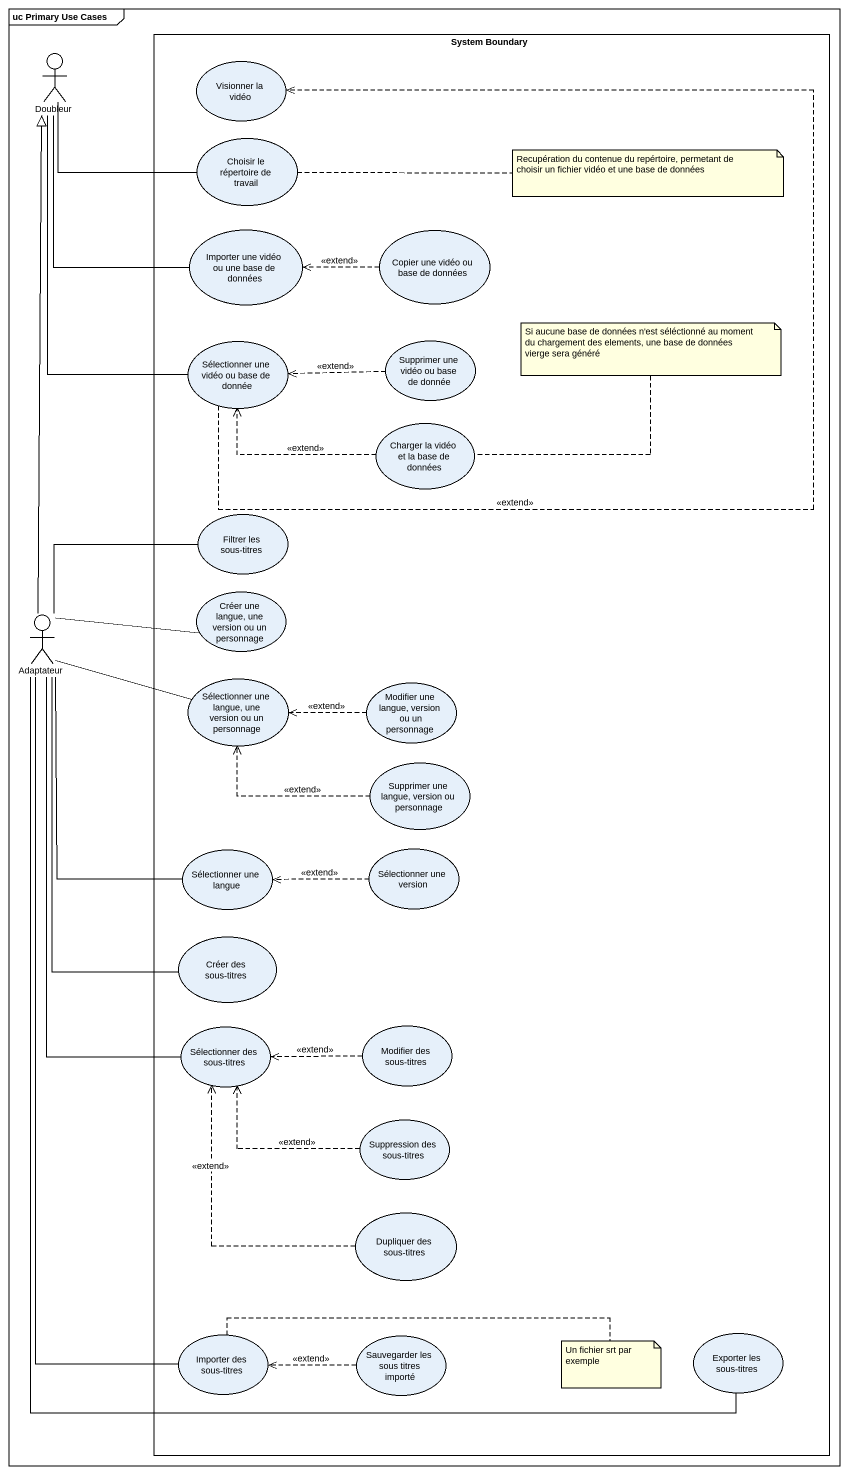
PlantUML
@startuml
mainframe uc Primary Use Cases
actor Doubleur
rectangle "System Boundary" as System_Boundary {
  usecase "Visionner la vidéo" as Visionner_la_vidéo
  usecase "Choisir le répertoire de travail" as Choisir_le_répertoire_de
  usecase "Importer une vidéo ou une base de données" as Importer_une_vidéo_ou_une
  usecase "Copier une vidéo ou base de données" as Copier_une_vidéo_ou_base_de
  usecase "Sélectionner une vidéo ou base de donnée" as Sélectionner_une_vidéo_ou
  usecase "Supprimer une vidéo ou base de donnée" as Supprimer_une_vidéo_ou_base
  usecase "Charger la vidéo et la base de données" as Charger_la_vidéo_et_la_base
  usecase "Filtrer les sous-titres" as Filtrer_les_sous_titres
  usecase "Créer une langue, une version ou un personnage" as Créer_une_langue_une
  usecase "Sélectionner une langue, une version ou un personnage" as Sélectionner_une_langue_une
  usecase "Modifier une langue, version ou un personnage" as Modifier_une_langue_version
  usecase "Supprimer une langue, version ou personnage" as Supprimer_une_langue
  usecase "Sélectionner une langue" as Sélectionner_une_langue
  usecase "Sélectionner une version" as Sélectionner_une_version
  usecase "Créer des sous-titres" as Créer_des_sous_titres
  usecase "Sélectionner des sous-titres" as Sélectionner_des_sous_titres
  usecase "Modifier des sous-titres" as Modifier_des_sous_titres
  usecase "Suppression des sous-titres" as Suppression_des_sous_titres
  usecase "Dupliquer des sous-titres" as Dupliquer_des_sous_titres
  usecase "Importer des sous-titres" as Importer_des_sous_titres
  usecase "Sauvegarder les sous titres importé" as Sauvegarder_les_sous_titres
  usecase "Exporter les sous-titres" as Exporter_les_sous_titres
}
actor Adaptateur
Doubleur -right- Choisir_le_répertoire_de
Doubleur -- Importer_une_vidéo_ou_une
Doubleur -- Sélectionner_une_vidéo_ou
Copier_une_vidéo_ou_base_de .left.> Importer_une_vidéo_ou_une : <<extend>>
Sélectionner_une_vidéo_ou .up.> Visionner_la_vidéo : <<extend>>
Supprimer_une_vidéo_ou_base .left.> Sélectionner_une_vidéo_ou : <<extend>>
Charger_la_vidéo_et_la_base .left.> Sélectionner_une_vidéo_ou : <<extend>>
Adaptateur -up-|> Doubleur
Adaptateur -right- Filtrer_les_sous_titres
Adaptateur -right- Créer_une_langue_une
Adaptateur -right- Sélectionner_une_langue_une
Adaptateur -- Sélectionner_une_langue
Adaptateur -- Créer_des_sous_titres
Adaptateur -- Sélectionner_des_sous_titres
Adaptateur -- Importer_des_sous_titres
Adaptateur -- Exporter_les_sous_titres
Modifier_une_langue_version .left.> Sélectionner_une_langue_une : <<extend>>
Supprimer_une_langue .left.> Sélectionner_une_langue_une : <<extend>>
Sélectionner_une_version .left.> Sélectionner_une_langue : <<extend>>
Modifier_des_sous_titres .left.> Sélectionner_des_sous_titres : <<extend>>
Suppression_des_sous_titres .left.> Sélectionner_des_sous_titres : <<extend>>
Dupliquer_des_sous_titres .up.> Sélectionner_des_sous_titres : <<extend>>
Sauvegarder_les_sous_titres .left.> Importer_des_sous_titres : <<extend>>
note right of Choisir_le_répertoire_de : Recupération du contenue du repértoire, permetant de choisir un fichier vidéo et une base de données
note right of Charger_la_vidéo_et_la_base : Si aucune base de données n'est séléctionné au moment du chargement des elements, une base de données vierge sera généré
note right of Importer_des_sous_titres : Un fichier srt par exemple
@enduml
